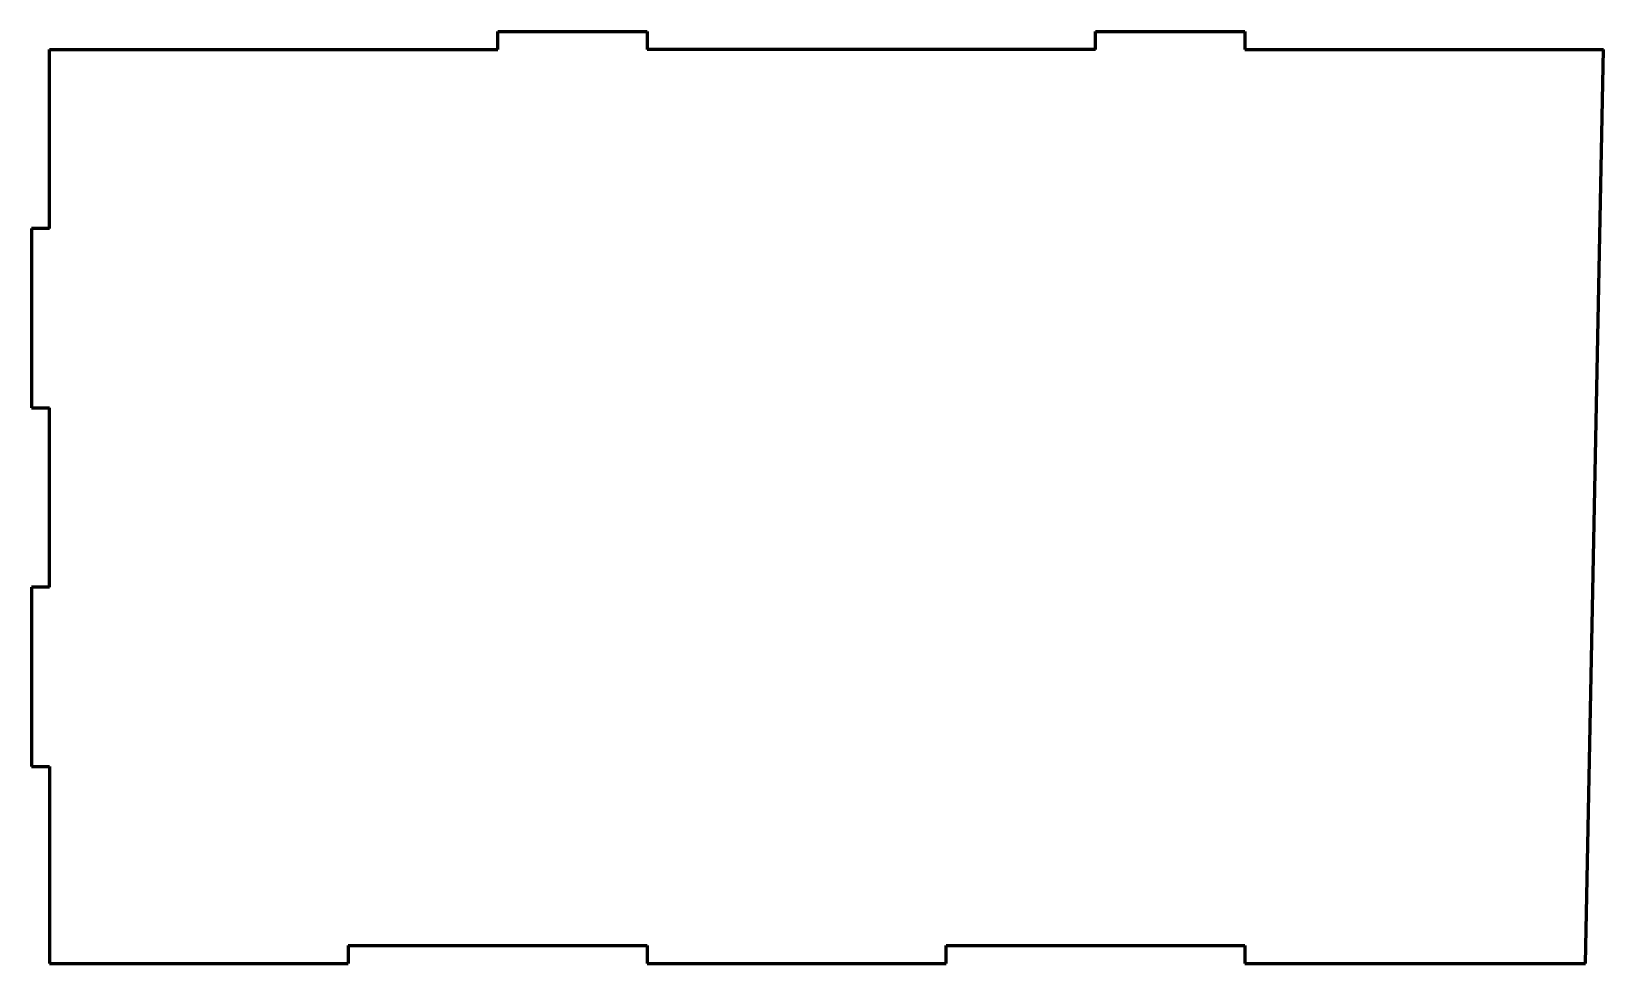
# Model space of a CAD drawing. Header units: millimetres. Extents: x 1 to 264, y 1 to 157.
import ezdxf

# ---------------------------------------------------------------- set-up
doc = ezdxf.new("R2010")
doc.units = ezdxf.units.MM
for name, pattern in [('K5LT32768', [0]), ('K5LT32771', [0]), ('K5LT_BASIC', [0])]:
    doc.linetypes.add(name, pattern=pattern)
doc.layers.add('Системный слой', color=7, linetype='Continuous')

msp = doc.modelspace()

# ---------------------------------------------------------------- linework, layer by layer
at = {"color": 150, "linetype": 'K5LT32768', "lineweight": 60, "true_color": 0x0080ff}
for p, q in [((4, 124), (4, 154)), ((4, 154), (79, 154)), ((179, 154), (104, 154)), ((4, 64), (4, 94)), ((54, 4), (104, 4)), ((154, 4), (204, 4))]:
    msp.add_line(p, q, dxfattribs=at)
at = {"layer": 'Системный слой', "color": 150, "linetype": 'K5LT32771', "lineweight": 60, "true_color": 0x0080ff}
for p, q in [((79, 154), (79, 157)), ((79, 157), (104, 157)), ((104, 157), (104, 154)), ((179, 154), (179, 157)), ((179, 157), (204, 157)), ((204, 157), (204, 154)), ((4, 124), (1, 124)), ((1, 124), (1, 94)), ((1, 94), (4, 94)), ((4, 64), (1, 64)), ((1, 64), (1, 34)), ((1, 34), (4, 34)), ((4, 34), (4, 1)), ((54, 4), (54, 1)), ((104, 4), (104, 1)), ((154, 1), (154, 4)), ((204, 4), (204, 1)), ((4, 1), (54, 1)), ((104, 1), (154, 1))]:
    msp.add_line(p, q, dxfattribs=at)
at = {"layer": 'Системный слой', "color": 150, "linetype": 'K5LT_BASIC', "lineweight": 60, "true_color": 0x0080ff}
for p, q in [((204, 154), (264, 154)), ((261, 1), (264, 154)), ((204, 1), (261, 1))]:
    msp.add_line(p, q, dxfattribs=at)

doc.saveas('drawing.dxf')
